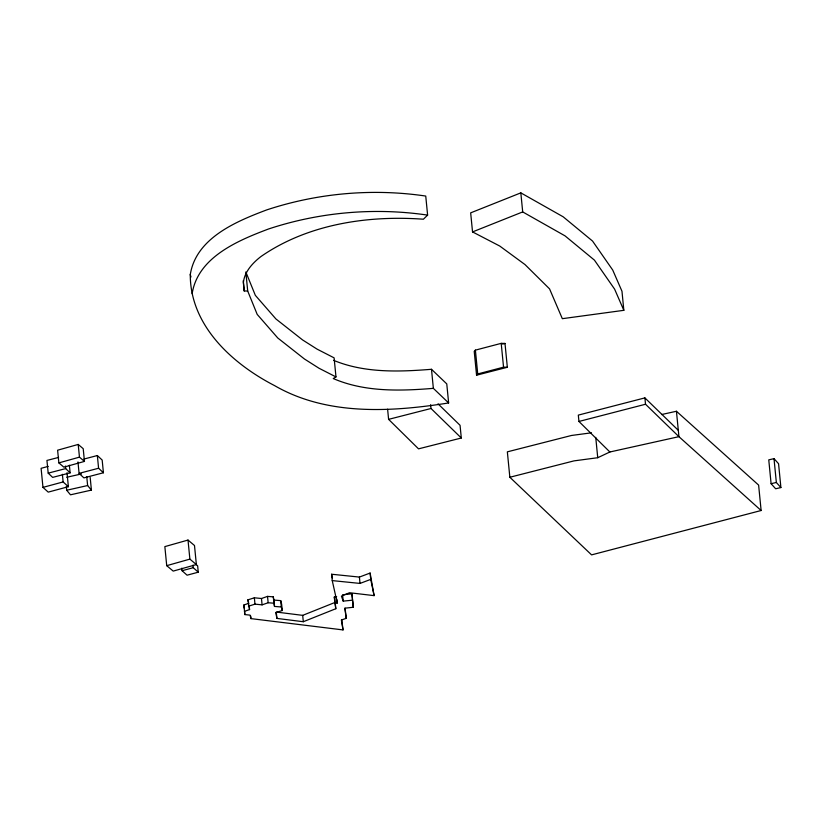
<?xml version="1.0" encoding="UTF-8"?>
<svg xmlns="http://www.w3.org/2000/svg" width="822" height="822" viewBox="0 0 822 822"><rect width="100%" height="100%" fill="white"/><g stroke="black" fill="none" stroke-linecap="round" stroke-linejoin="round"><path stroke-width="1.23" d="M190.272 274.62C196.016 238.123 236.048 221.447 266.688 209.918C317.621 193.057 372.654 188.217 425.745 196.057L427.615 215.117L423.402 219.217C367.691 215.169 307.705 224.149 261.057 256.464A115.768 49.659 -5.6 0 0 243.435 282.511L244.196 290.967L247.699 291.019L257.194 314.394L277.785 338.006L304.438 358.988L318.987 368.235L335.982 376.918L333.239 378.541C364.639 392.115 399.924 391.077 433.358 388.354L448.637 402.955C390.912 412.089 326.92 415.891 274.569 385.61C232.421 363.869 190.17 325.687 190.272 274.62L190.971 276.983M192.143 293.68C197.886 257.183 237.918 240.507 268.558 228.978C319.491 212.117 374.524 207.278 427.615 215.117M475.393 350.131L474.222 351.364L476.565 375.192L507.338 367.28L505.006 343.452L501.204 343.36L475.393 350.131L477.726 373.959L476.565 375.192M509.846 477.253L574.023 460.875L597.738 457.72L609.873 451.987L678.931 436.667L761.121 510.513L591.583 554.881L509.846 477.253L507.349 451.843L571.537 435.465L591.501 432.804M276.911 618.411L276.284 612.051L302.691 615.359L335.191 602.372L335.818 608.722L303.308 621.72L276.911 618.411L275.781 612.626L282.254 610.52L281.638 604.17L280.703 600.625L273.88 600.07L273.305 596.854L267.53 596.392L261.468 598.508L254.358 597.789L247.833 599.885L249.559 609.585L244.483 611.363L244.884 614.579L250.022 615.123L250.977 618.617L343.031 629.919L341.788 619.86M520.829 192.862L470.667 212.857L472.537 231.917L499.755 246.045L524.991 264.561L549.558 288.882L562.33 318.679L623.836 310.326L621.977 291.265L612.739 270.078L592.559 241.072L563.173 216.803L520.829 192.862L522.7 211.922L565.043 235.873L594.429 260.132L614.609 289.139L623.836 310.326M472.537 231.917L522.7 211.922M335.818 608.722L334.934 603.389L337.256 603.04L332.242 580.599L331.615 574.239L359.399 577.075L370.106 573.037L374.102 595.631L349.525 592.734L341.418 596.114L343.216 601.129L352.556 600.173L351.939 593.823L342.589 594.779L343.216 601.129M332.242 580.599L360.015 583.425L370.732 579.387L370.106 573.037M244.884 614.579L243.857 605.013L248.932 603.235M248.45 606.235L254.974 604.139L262.084 604.858L268.147 602.742L273.932 603.214L274.507 606.431L281.33 606.975L282.254 610.52M345.076 608.177L346.237 618.329L341.356 620.035L343.031 629.919M188.012 540.064L164.852 546.609L166.722 565.67L173.206 571.105L196.366 564.57L194.495 545.51L188.012 540.064L189.882 559.124L196.366 564.57M166.722 565.67L189.882 559.124M78.213 444.435L57.612 450.199L58.865 462.899L63.859 467.163L84.461 461.409L83.217 448.699L78.213 444.435L79.457 457.135L84.461 461.409M58.865 462.899L79.457 457.135M48.221 466.393L41.1 468.314L42.97 487.374L48.221 492.121L68.38 486.696L67.014 472.722M42.97 487.374L63.13 481.939L68.38 486.696M182.073 570.704L193.252 567.694L198.256 572.194L187.067 575.194L182.073 570.704L181.826 568.156M83.936 459.056L97.345 455.532L102.175 460.053L103.418 472.763L83.895 477.89L79.087 473.369L77.967 461.933M79.087 473.369L98.589 468.242L103.418 472.763M477.726 373.959L503.547 367.177L507.338 367.28M58.598 457.412L46.936 460.443L48.19 473.143L52.639 477.387L70.127 472.835L69.377 465.211M48.19 473.143L65.678 468.602L70.127 472.835M678.304 430.317L644.89 397.889L578.318 415.11L578.945 421.46L609.873 451.987M578.945 421.46L645.517 404.239L678.931 436.667L676.434 411.257L661.638 414.535M502.54 344.089L505.006 343.452M388.601 419.354L431.016 408.493L461.306 438.013L418.532 448.853L388.601 419.354L387.604 409.192M780.9 487.549L775.66 488.782L771.098 483.696L768.765 459.868L774.005 458.645L778.568 463.721L780.9 487.549L776.348 482.473L774.005 458.645M771.098 483.696L776.348 482.473M66.685 477.274L81.45 473.945M66.695 490.251L87.625 485.545L91.417 490.107L70.487 494.813L66.695 490.251L66.325 486.439M334.934 603.389L334.307 597.039L336.64 596.68M352.679 600.913L353.306 607.273L344.819 608.188L346.237 618.329M448.637 402.955L446.767 383.895L431.488 369.294C398.845 371.904 364.434 373.116 333.629 360.344M676.434 411.257L758.624 485.103L761.121 510.513M195.965 564.334L197.64 565.834L198.256 572.194M438.034 403.838L460.053 425.303L461.306 438.013M247.833 599.885L248.573 602.115M331.615 574.239L332.448 577.979M370.732 579.387L374.102 595.631M334.307 597.039L335.016 601.303M243.857 605.013L244.257 608.218M351.939 593.823L353.306 607.273M644.89 397.889L645.517 404.239M595.745 437.386L597.738 457.72M501.204 343.36L503.547 367.177M431.488 369.294L433.358 388.354M430.636 404.681L431.016 408.493M359.399 577.075L360.015 583.425M335.982 376.918L334.112 357.858L317.128 349.165L302.568 339.928L275.915 318.946L255.334 295.334L245.84 271.959L247.699 291.019M336.886 599.228L337.256 603.04M302.691 615.359L303.308 621.72M280.703 600.625L281.33 606.975M243.199 280.805L244.196 290.967M273.88 600.07L274.507 606.431M273.305 596.854L273.932 603.214M267.53 596.392L268.147 602.742M261.468 598.508L262.084 604.858M254.358 597.789L254.974 604.139M250.731 616.079L250.977 618.617M249.189 605.773L249.559 609.585M193.006 565.146L193.252 567.694M97.345 455.532L98.589 468.242M90.173 477.397L91.417 490.107M86.752 476.647L87.625 485.545M65.431 466.053L65.678 468.602M62.38 474.315L63.13 481.939"/></g></svg>
